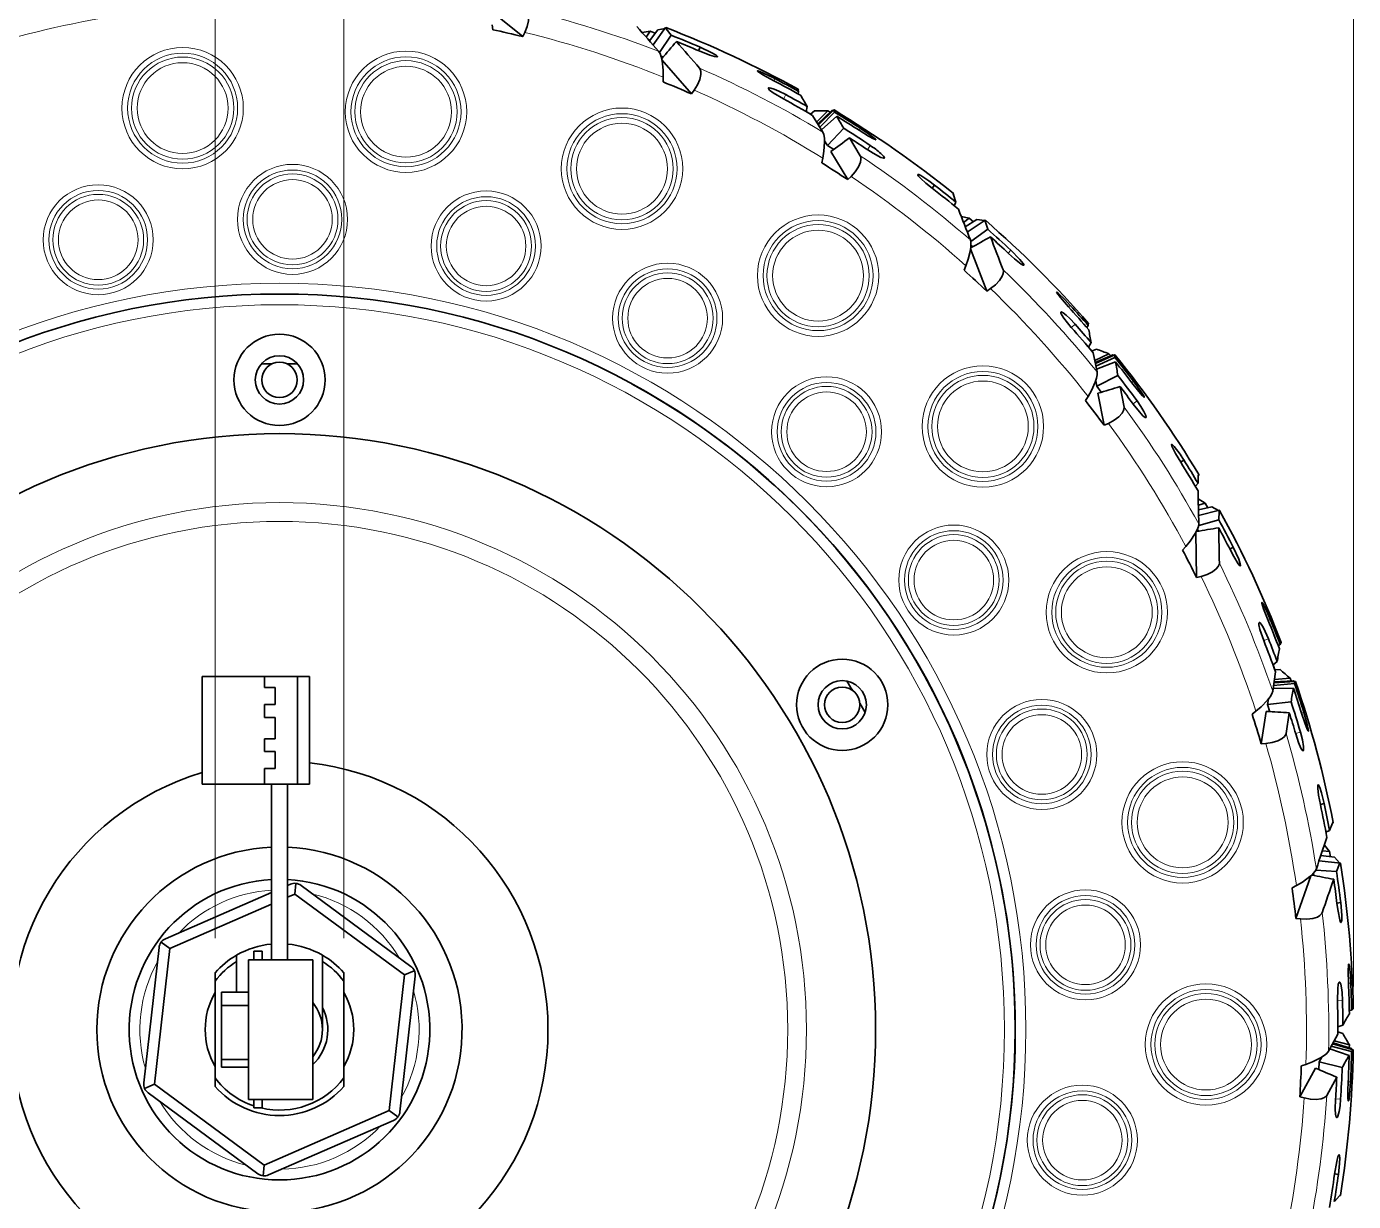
# Model space of a CAD drawing. Extents: x 2 to 295, y 3 to 209.
# Drawn here: x 53.9 to 115.7, y 108.1 to 162.8 of the extents above; entities that cross this region are included whole.
import ezdxf

# ---------------------------------------------------------------- set-up
doc = ezdxf.new("R2010")
doc.units = 0

msp = doc.modelspace()

# ---------------------------------------------------------------- linework, layer by layer
at = {"color": 7, "lineweight": 13}
for p, q in [((115.659, 118.067), (115.659, 187.537)), ((62.659, 120.317), (62.659, 173.224)), ((68.659, 120.317), (68.659, 173.224))]:
    msp.add_line(p, q, dxfattribs=at)
at = {"color": 7, "lineweight": 35, "ltscale": 0.038008}
for p, q in [((76.986, 162.303), (75.804, 163.26)), ((92.116, 155.641), (91.334, 156.945)), ((104.056, 144.206), (103.766, 145.698)), ((111.364, 129.376), (111.602, 130.878)), ((113.16, 112.942), (113.897, 114.271))]:
    msp.add_line(p, q, dxfattribs=at)
at = {"color": 7, "lineweight": 35, "ltscale": 0.005589}
for p, q in [((75.585, 162.624), (75.553, 162.845)), ((113.233, 114.377), (113.445, 114.447))]:
    msp.add_line(p, q, dxfattribs=at)
at = {"color": 7, "lineweight": 35, "ltscale": 0.005358}
for p, q in [((77.078, 162.497), (76.986, 162.303)), ((84.967, 159.809), (84.843, 159.634)), ((92.269, 155.792), (92.116, 155.641)), ((104.251, 144.295), (104.056, 144.206)), ((108.566, 137.164), (108.359, 137.111)), ((111.578, 129.393), (111.364, 129.376)), ((113.194, 121.217), (112.981, 121.238)), ((113.366, 112.885), (113.16, 112.942))]:
    msp.add_line(p, q, dxfattribs=at)
at = {"color": 7, "lineweight": 35, "ltscale": 0.00942}
for p, q in [((82.541, 162.491), (82.913, 162.55)), ((97.401, 153.918), (97.771, 153.846)), ((108.432, 140.779), (108.755, 140.585)), ((114.305, 124.659), (114.542, 124.367))]:
    msp.add_line(p, q, dxfattribs=at)
at = {"color": 7, "lineweight": 35, "ltscale": 0.008278}
for p, q in [((82.732, 162.273), (82.913, 162.55)), ((97.506, 153.647), (97.771, 153.846)), ((108.439, 140.489), (108.755, 140.585)), ((114.211, 124.385), (114.542, 124.367))]:
    msp.add_line(p, q, dxfattribs=at)
at = {"color": 7, "lineweight": 35, "ltscale": 0.015893}
for p, q in [((83.266, 162.611), (82.878, 162.107)), ((98.123, 153.782), (97.586, 153.441)), ((109.064, 140.404), (108.443, 140.267)), ((114.77, 124.091), (114.14, 124.175))]:
    msp.add_line(p, q, dxfattribs=at)
at = {"color": 7, "lineweight": 35, "ltscale": 0.006356}
for p, q in [((82.913, 162.55), (83.151, 162.461)), ((97.771, 153.846), (97.964, 153.681)), ((114.542, 124.367), (114.584, 124.116))]:
    msp.add_line(p, q, dxfattribs=at)
at = {"color": 7, "lineweight": 35, "ltscale": 0.024953}
for p, q in [((83.638, 162.718), (83.051, 161.911)), ((91.466, 158.887), (90.747, 158.195)), ((98.51, 153.756), (97.681, 153.199)), ((104.555, 147.479), (103.643, 147.074)), ((109.419, 140.247), (108.45, 140.007)), ((112.953, 132.281), (111.957, 132.213)), ((115.05, 123.822), (114.057, 123.928)), ((115.646, 115.128), (114.687, 115.405))]:
    msp.add_line(p, q, dxfattribs=at)
at = {"color": 7, "lineweight": 35, "ltscale": 0.008937}
for p, q in [((83.266, 162.611), (83.615, 162.686)), ((98.123, 153.782), (98.477, 153.734)), ((109.064, 140.404), (109.381, 140.238)), ((114.77, 124.091), (115.011, 123.826))]:
    msp.add_line(p, q, dxfattribs=at)
at = {"color": 7, "lineweight": 35, "ltscale": 1.6789e-05}
msp.add_line((83.651, 162.718), (83.65, 162.718), dxfattribs=at)
at = {"color": 7, "lineweight": 35, "ltscale": 0.024247}
for p, q in [((83.35, 161.561), (83.896, 162.362)), ((97.843, 152.767), (98.63, 153.333)), ((108.454, 139.546), (109.388, 139.809)), ((113.903, 123.493), (114.871, 123.421))]:
    msp.add_line(p, q, dxfattribs=at)
at = {"color": 7, "lineweight": 35, "ltscale": 0.002702}
for p, q in [((83.521, 161.355), (83.42, 161.394)), ((97.933, 152.514), (97.852, 152.586)), ((108.452, 139.278), (108.4, 139.373)), ((113.81, 123.243), (113.794, 123.35))]:
    msp.add_line(p, q, dxfattribs=at)
at = {"color": 7, "lineweight": 35, "ltscale": 0.004472}
for p, q in [((85.17, 161.646), (85.24, 161.811)), ((99.582, 152.224), (99.705, 152.355)), ((109.903, 138.441), (110.063, 138.522))]:
    msp.add_line(p, q, dxfattribs=at)
at = {"color": 7, "lineweight": 35, "ltscale": 0.05269}
for p, q in [((84.843, 159.634), (83.463, 161.227)), ((98.586, 150.446), (97.835, 152.415)), ((108.359, 137.111), (108.326, 139.218)), ((112.981, 121.238), (113.671, 123.229))]:
    msp.add_line(p, q, dxfattribs=at)
at = {"color": 7, "lineweight": 35, "ltscale": 0.005588}
for p, q in [((83.519, 160.193), (83.526, 160.417)), ((90.91, 156.422), (90.956, 156.641)), ((97.534, 151.424), (97.617, 151.631)), ((103.189, 145.352), (103.307, 145.542)), ((107.704, 138.39), (107.853, 138.557)), ((110.942, 130.75), (111.117, 130.888)), ((112.803, 122.664), (113.001, 122.769))]:
    msp.add_line(p, q, dxfattribs=at)
at = {"color": 7, "lineweight": 13, "ltscale": 0.002726}
for p, q in [((88.724, 160.344), (88.673, 160.247)), ((92.641, 157.942), (92.7, 158.034)), ((102.476, 149.785), (102.396, 149.712)), ((105.336, 146.189), (105.423, 146.254)), ((111.788, 135.16), (111.687, 135.118)), ((113.245, 130.802), (113.349, 130.834)), ((115.536, 118.231), (115.427, 118.227)), ((115.415, 113.638), (115.524, 113.633))]:
    msp.add_line(p, q, dxfattribs=at)
at = {"color": 7, "lineweight": 13, "ltscale": 0.005854}
for p, q in [((89.236, 159.601), (89.124, 159.395)), ((93.035, 157.037), (93.165, 157.231)), ((102.703, 148.912), (102.528, 148.757)), ((105.396, 145.203), (105.585, 145.341)), ((111.703, 134.262), (111.485, 134.176)), ((112.965, 129.855), (113.19, 129.921)), ((115.149, 117.417), (114.915, 117.41)), ((114.828, 112.844), (115.061, 112.829))]:
    msp.add_line(p, q, dxfattribs=at)
at = {"color": 7, "lineweight": 13, "ltscale": 0.000827037}
msp.add_line((89.8, 159.817), (89.808, 159.849), dxfattribs=at)
at = {"color": 7, "lineweight": 35, "ltscale": 0.002834}
for p, q in [((89.829, 159.75), (89.803, 159.64)), ((103.312, 148.85), (103.25, 148.755)), ((112.253, 133.995), (112.163, 133.927)), ((115.575, 116.978), (115.466, 116.945))]:
    msp.add_line(p, q, dxfattribs=at)
at = {"color": 7, "lineweight": 35, "ltscale": 0.000997644}
msp.add_line((89.806, 159.801), (89.816, 159.84), dxfattribs=at)
at = {"color": 7, "lineweight": 35, "ltscale": 1.70812e-05}
msp.add_line((89.808, 159.849), (89.808, 159.849), dxfattribs=at)
at = {"color": 7, "lineweight": 35, "ltscale": 0.006162}
for p, q in [((90.23, 159.048), (90.18, 158.806)), ((103.448, 148.052), (103.319, 147.843)), ((112.109, 133.199), (111.915, 133.046)), ((115.167, 116.279), (114.933, 116.202))]:
    msp.add_line(p, q, dxfattribs=at)
at = {"color": 7, "lineweight": 35, "ltscale": 0.005957}
for p, q in [((90.18, 158.807), (90.386, 158.688)), ((103.319, 147.843), (103.472, 147.661)), ((111.916, 133.047), (111.997, 132.823))]:
    msp.add_line(p, q, dxfattribs=at)
at = {"color": 7, "lineweight": 35, "ltscale": 0.006104}
for p, q in [((90.567, 158.851), (90.385, 158.688)), ((103.698, 147.751), (103.471, 147.661))]:
    msp.add_line(p, q, dxfattribs=at)
at = {"color": 7, "lineweight": 35, "ltscale": 0.018344}
for p, q in [((90.668, 158.324), (91.183, 158.847)), ((103.613, 147.222), (104.275, 147.538)), ((111.979, 132.363), (112.71, 132.432)), ((114.759, 115.537), (115.47, 115.353))]:
    msp.add_line(p, q, dxfattribs=at)
at = {"color": 7, "lineweight": 35, "ltscale": 0.02259}
for p, q in [((91.381, 158.854), (90.722, 158.237)), ((104.464, 147.477), (103.633, 147.122)), ((112.866, 132.31), (111.964, 132.261)), ((115.575, 115.185), (114.71, 115.447))]:
    msp.add_line(p, q, dxfattribs=at)
at = {"color": 7, "lineweight": 35, "ltscale": 0.024444}
for p, q in [((90.812, 158.09), (91.502, 158.782)), ((103.667, 146.953), (104.553, 147.368)), ((111.939, 132.091), (112.912, 132.178)), ((114.628, 115.296), (115.573, 115.045))]:
    msp.add_line(p, q, dxfattribs=at)
at = {"color": 7, "lineweight": 35, "ltscale": 0.003389}
for p, q in [((91.183, 158.847), (91.299, 158.777)), ((104.275, 147.538), (104.361, 147.432)), ((112.71, 132.432), (112.754, 132.304)), ((115.47, 115.353), (115.467, 115.218))]:
    msp.add_line(p, q, dxfattribs=at)
at = {"color": 7, "lineweight": 35, "ltscale": 0.001423}
for p, q in [((91.381, 158.854), (91.438, 158.86)), ((104.464, 147.477), (104.519, 147.463)), ((112.866, 132.31), (112.913, 132.278)), ((115.575, 115.185), (115.608, 115.139))]:
    msp.add_line(p, q, dxfattribs=at)
at = {"color": 7, "lineweight": 35, "ltscale": 1.65852e-05}
msp.add_line((91.478, 158.885), (91.478, 158.886), dxfattribs=at)
at = {"color": 7, "lineweight": 35, "ltscale": 0.022655}
for p, q in [((90.952, 157.859), (90.48, 158.633)), ((103.721, 146.688), (103.542, 147.576)), ((111.898, 131.824), (112.034, 132.72))]:
    msp.add_line(p, q, dxfattribs=at)
at = {"color": 7, "lineweight": 35, "ltscale": 0.023772}
for p, q in [((91.601, 158.594), (90.887, 157.966)), ((104.582, 147.157), (103.696, 146.811)), ((112.868, 131.97), (111.917, 131.948)), ((115.46, 114.865), (114.559, 115.169))]:
    msp.add_line(p, q, dxfattribs=at)
at = {"color": 7, "lineweight": 35, "ltscale": 0.027697}
for p, q in [((91.165, 157.227), (91.927, 158.032)), ((103.705, 146.022), (104.696, 146.517)), ((111.655, 131.203), (112.756, 131.33)), ((114.058, 114.559), (115.136, 114.301))]:
    msp.add_line(p, q, dxfattribs=at)
at = {"color": 7, "lineweight": 35, "ltscale": 0.024304}
for p, q in [((92.193, 157.587), (92.694, 156.754)), ((112.673, 130.818), (112.522, 129.857)), ((114.883, 113.848), (114.413, 112.998))]:
    msp.add_line(p, q, dxfattribs=at)
at = {"color": 7, "lineweight": 35, "ltscale": 0.006424}
msp.add_line((91.165, 157.227), (91.035, 157.449), dxfattribs=at)
at = {"color": 7, "lineweight": 35, "ltscale": 0.008767}
for p, q in [((91.463, 157.042), (91.165, 157.227)), ((103.921, 145.745), (103.705, 146.022)), ((111.764, 130.869), (111.655, 131.203)), ((114.046, 114.208), (114.058, 114.559))]:
    msp.add_line(p, q, dxfattribs=at)
at = {"color": 7, "lineweight": 35, "ltscale": 0.004467}
for p, q in [((96.151, 155.389), (96.042, 155.248)), ((114.293, 126.589), (114.118, 126.552)), ((114.959, 109.321), (114.782, 109.346))]:
    msp.add_line(p, q, dxfattribs=at)
at = {"color": 7, "lineweight": 13, "ltscale": 0.000826549}
msp.add_line((97.031, 154.96), (97.044, 154.99), dxfattribs=at)
at = {"color": 7, "lineweight": 35, "ltscale": 0.000995267}
msp.add_line((97.034, 154.944), (97.05, 154.98), dxfattribs=at)
at = {"color": 7, "lineweight": 35, "ltscale": 1.70982e-05}
msp.add_line((97.044, 154.991), (97.044, 154.99), dxfattribs=at)
at = {"color": 7, "lineweight": 35, "ltscale": 0.004674}
for p, q in [((97.145, 154.597), (97.073, 154.424)), ((108.424, 141.504), (108.298, 141.367)), ((114.545, 125.344), (114.379, 125.258))]:
    msp.add_line(p, q, dxfattribs=at)
at = {"color": 7, "lineweight": 35, "ltscale": 1.69024e-05}
msp.add_line((98.521, 153.751), (98.521, 153.752), dxfattribs=at)
at = {"color": 7, "lineweight": 35, "ltscale": 0.005359}
msp.add_line((98.763, 150.567), (98.586, 150.446), dxfattribs=at)
at = {"color": 7, "lineweight": 13, "ltscale": 0.000827264}
msp.add_line((103.308, 148.922), (103.326, 148.949), dxfattribs=at)
at = {"color": 7, "lineweight": 35, "ltscale": 0.000997499}
msp.add_line((103.308, 148.905), (103.33, 148.938), dxfattribs=at)
at = {"color": 7, "lineweight": 35, "ltscale": 1.7047e-05}
msp.add_line((103.326, 148.95), (103.326, 148.949), dxfattribs=at)
at = {"color": 7, "lineweight": 35, "ltscale": 1.63866e-05}
msp.add_line((104.566, 147.473), (104.565, 147.473), dxfattribs=at)
at = {"color": 7, "lineweight": 35, "ltscale": 0.006423}
for p, q in [((103.705, 146.022), (103.658, 146.274)), ((111.655, 131.203), (111.698, 131.456)), ((114.058, 114.559), (114.185, 114.782))]:
    msp.add_line(p, q, dxfattribs=at)
at = {"color": 7, "lineweight": 35, "ltscale": 0.024303}
msp.add_line((104.793, 146.008), (104.98, 145.054), dxfattribs=at)
at = {"color": 7, "lineweight": 35, "ltscale": 0.004468}
msp.add_line((107.761, 142.588), (107.61, 142.493), dxfattribs=at)
at = {"color": 7, "lineweight": 35, "ltscale": 0.000995234}
msp.add_line((108.438, 141.868), (108.466, 141.897), dxfattribs=at)
at = {"color": 7, "lineweight": 13, "ltscale": 0.000826214}
msp.add_line((108.441, 141.885), (108.464, 141.909), dxfattribs=at)
at = {"color": 7, "lineweight": 35, "ltscale": 1.72718e-05}
msp.add_line((108.463, 141.909), (108.464, 141.909), dxfattribs=at)
at = {"color": 7, "lineweight": 35, "ltscale": 0.006357}
msp.add_line((108.755, 140.585), (108.88, 140.364), dxfattribs=at)
at = {"color": 7, "lineweight": 35, "ltscale": 1.66552e-05}
msp.add_line((109.428, 140.239), (109.428, 140.24), dxfattribs=at)
at = {"color": 7, "lineweight": 35, "ltscale": 0.000997267}
msp.add_line((112.268, 134.048), (112.301, 134.071), dxfattribs=at)
at = {"color": 7, "lineweight": 13, "ltscale": 0.000827111}
msp.add_line((112.274, 134.064), (112.301, 134.083), dxfattribs=at)
at = {"color": 7, "lineweight": 35, "ltscale": 1.71449e-05}
msp.add_line((112.301, 134.084), (112.301, 134.083), dxfattribs=at)
at = {"color": 7, "lineweight": 35, "ltscale": 0.006103}
msp.add_line((112.241, 132.831), (111.997, 132.823), dxfattribs=at)
at = {"color": 7, "lineweight": 35, "ltscale": 0.125}
for p, q in [((62.059, 132.5), (62.059, 127.5)), ((66.504, 127.5), (66.504, 132.5)), ((67.059, 127.5), (67.059, 132.5))]:
    msp.add_line(p, q, dxfattribs=at)
at = {"color": 7, "lineweight": 35, "ltscale": 0.072429}
for p, q in [((64.957, 132.5), (62.059, 132.5)), ((62.059, 127.5), (64.957, 127.5))]:
    msp.add_line(p, q, dxfattribs=at)
at = {"color": 7, "lineweight": 35, "ltscale": 0.03868}
for p, q in [((66.504, 132.5), (64.957, 132.5)), ((64.957, 127.5), (66.504, 127.5))]:
    msp.add_line(p, q, dxfattribs=at)
at = {"color": 7, "lineweight": 35, "ltscale": 0.0125}
for p, q in [((64.957, 132.5), (64.957, 132)), ((65.457, 132), (64.957, 132)), ((65.457, 131.2), (64.957, 131.2)), ((65.457, 130.6), (64.957, 130.6)), ((65.457, 129.6), (64.957, 129.6)), ((65.457, 129.017), (64.957, 129.017)), ((65.457, 128.217), (64.957, 128.217)), ((66.423, 122.875), (66.368, 122.378)), ((60.145, 120.133), (60.548, 119.836)), ((71.937, 118.81), (71.479, 118.61)), ((59.381, 113.325), (59.84, 113.525)), ((71.173, 112.002), (70.771, 112.298)), ((64.895, 109.259), (64.951, 109.756))]:
    msp.add_line(p, q, dxfattribs=at)
at = {"color": 7, "lineweight": 35, "ltscale": 0.013891}
for p, q in [((67.059, 132.5), (66.504, 132.5)), ((66.504, 127.5), (67.059, 127.5))]:
    msp.add_line(p, q, dxfattribs=at)
at = {"color": 7, "lineweight": 35, "ltscale": 1.65895e-05}
msp.add_line((112.961, 132.272), (112.96, 132.272), dxfattribs=at)
at = {"color": 7, "lineweight": 35, "ltscale": 0.02}
for p, q in [((65.457, 131.2), (65.457, 132)), ((65.457, 128.217), (65.457, 129.017))]:
    msp.add_line(p, q, dxfattribs=at)
at = {"color": 7, "lineweight": 35, "ltscale": 0.015}
msp.add_line((64.957, 131.2), (64.957, 130.6), dxfattribs=at)
at = {"color": 7, "lineweight": 35, "ltscale": 0.025}
msp.add_line((65.457, 129.6), (65.457, 130.6), dxfattribs=at)
at = {"color": 7, "lineweight": 35, "ltscale": 0.014568}
msp.add_line((64.957, 129.6), (64.957, 129.017), dxfattribs=at)
at = {"color": 7, "lineweight": 35, "ltscale": 0.017932}
msp.add_line((64.957, 128.217), (64.957, 127.5), dxfattribs=at)
at = {"color": 7, "lineweight": 35, "ltscale": 0.204558}
for p, q in [((65.284, 127.5), (65.284, 119.317)), ((65.284, 127.5), (65.284, 119.317)), ((65.284, 127.5), (65.284, 119.317)), ((66.034, 127.5), (66.034, 119.317))]:
    msp.add_line(p, q, dxfattribs=at)
at = {"color": 7, "lineweight": 35, "ltscale": 0.000995227}
msp.add_line((114.683, 125.681), (114.718, 125.699), dxfattribs=at)
at = {"color": 7, "lineweight": 13, "ltscale": 0.000826242}
msp.add_line((114.691, 125.696), (114.721, 125.71), dxfattribs=at)
at = {"color": 7, "lineweight": 35, "ltscale": 1.72475e-05}
for p, q in [((114.721, 125.711), (114.721, 125.71)), ((115.06, 108.35), (115.06, 108.349))]:
    msp.add_line(p, q, dxfattribs=at)
at = {"color": 7, "lineweight": 35, "ltscale": 1.68074e-05}
msp.add_line((115.056, 123.812), (115.056, 123.812), dxfattribs=at)
at = {"color": 7, "lineweight": 35, "ltscale": 0.134682}
msp.add_line((60.348, 120.294), (65.284, 122.451), dxfattribs=at)
at = {"color": 7, "lineweight": 35, "ltscale": 0.003628}
msp.add_line((66.034, 122.779), (66.167, 122.837), dxfattribs=at)
at = {"color": 7, "lineweight": 35, "ltscale": 0.009089}
msp.add_line((66.034, 122.233), (66.368, 122.378), dxfattribs=at)
at = {"color": 7, "lineweight": 35, "ltscale": 0.158771}
for p, q in [((66.368, 122.378), (71.479, 118.61)), ((66.664, 122.781), (71.776, 119.012)), ((59.343, 113.581), (60.051, 119.892)), ((59.84, 113.525), (60.548, 119.836)), ((71.479, 118.61), (70.771, 112.298)), ((71.976, 118.554), (71.268, 112.243)), ((64.654, 109.354), (59.543, 113.122)), ((64.951, 109.756), (59.84, 113.525)), ((70.771, 112.298), (64.951, 109.756)), ((70.971, 111.84), (65.151, 109.298))]:
    msp.add_line(p, q, dxfattribs=at)
at = {"color": 7, "lineweight": 35, "ltscale": 0.129222}
msp.add_line((60.548, 119.836), (65.284, 121.905), dxfattribs=at)
at = {"color": 7, "lineweight": 35, "ltscale": 0.004473}
msp.add_line((114.887, 121.96), (115.065, 121.981), dxfattribs=at)
at = {"color": 7, "lineweight": 35, "ltscale": 0.007299}
for p, q in [((63.659, 119.239), (63.659, 119.531)), ((67.659, 119.531), (67.659, 119.239))]:
    msp.add_line(p, q, dxfattribs=at)
at = {"color": 7, "lineweight": 35, "ltscale": 0.035554}
msp.add_line((63.659, 119.239), (63.659, 117.817), dxfattribs=at)
at = {"color": 7, "lineweight": 35, "ltscale": 0.075}
for p, q in [((67.209, 119.317), (64.209, 119.317)), ((64.209, 112.817), (67.209, 112.817))]:
    msp.add_line(p, q, dxfattribs=at)
at = {"color": 7, "lineweight": 35, "ltscale": 0.1625}
for p, q in [((64.209, 119.317), (64.209, 112.817)), ((67.209, 112.817), (67.209, 119.317))]:
    msp.add_line(p, q, dxfattribs=at)
at = {"color": 7, "lineweight": 35, "ltscale": 0.01}
for p, q in [((64.459, 119.317), (64.459, 119.717)), ((64.859, 119.717), (64.459, 119.717)), ((64.859, 119.317), (64.859, 119.717)), ((64.459, 112.817), (64.459, 112.417)), ((64.859, 112.817), (64.859, 112.417)), ((64.459, 112.417), (64.859, 112.417))]:
    msp.add_line(p, q, dxfattribs=at)
at = {"color": 7, "lineweight": 35, "ltscale": 0.053533}
msp.add_line((67.659, 119.239), (67.659, 117.098), dxfattribs=at)
at = {"color": 7, "lineweight": 35, "ltscale": 0.009894}
for p, q in [((62.659, 118.713), (62.659, 118.317)), ((68.659, 118.317), (68.659, 118.713)), ((62.659, 113.817), (62.659, 113.421)), ((68.659, 113.421), (68.659, 113.817))]:
    msp.add_line(p, q, dxfattribs=at)
at = {"color": 7, "lineweight": 35, "ltscale": 0.112498}
for p, q in [((62.659, 118.317), (62.659, 113.817)), ((68.659, 113.817), (68.659, 118.317))]:
    msp.add_line(p, q, dxfattribs=at)
at = {"color": 7, "lineweight": 35, "ltscale": 0.03125}
for p, q in [((64.209, 117.817), (62.959, 117.817)), ((64.209, 117.182), (62.959, 117.182)), ((64.209, 114.682), (62.959, 114.682)), ((64.209, 114.317), (62.959, 114.317))]:
    msp.add_line(p, q, dxfattribs=at)
at = {"color": 7, "lineweight": 35, "ltscale": 0.015886}
msp.add_line((62.959, 117.182), (62.959, 117.817), dxfattribs=at)
at = {"color": 7, "lineweight": 35, "ltscale": 0.0625}
msp.add_line((62.959, 114.682), (62.959, 117.182), dxfattribs=at)
at = {"color": 7, "lineweight": 35, "ltscale": 0.025772}
msp.add_line((67.659, 117.098), (67.659, 116.067), dxfattribs=at)
at = {"color": 7, "lineweight": 35, "ltscale": 0.000997467}
msp.add_line((115.607, 117.022), (115.646, 117.033), dxfattribs=at)
at = {"color": 7, "lineweight": 13, "ltscale": 0.000827223}
msp.add_line((115.618, 117.035), (115.65, 117.044), dxfattribs=at)
at = {"color": 7, "lineweight": 35, "ltscale": 1.71704e-05}
msp.add_line((115.65, 117.045), (115.65, 117.044), dxfattribs=at)
at = {"color": 7, "lineweight": 35, "ltscale": 0.003368}
msp.add_line((114.934, 116.202), (114.934, 116.067), dxfattribs=at)
at = {"color": 7, "lineweight": 35, "ltscale": 0.022654}
msp.add_line((114.499, 115.059), (114.933, 115.854), dxfattribs=at)
at = {"color": 7, "lineweight": 35, "ltscale": 0.005319}
msp.add_line((114.933, 115.854), (114.933, 116.067), dxfattribs=at)
at = {"color": 7, "lineweight": 35, "ltscale": 0.006102}
msp.add_line((115.165, 115.888), (114.933, 115.964), dxfattribs=at)
at = {"color": 7, "lineweight": 35, "ltscale": 0.002586}
msp.add_line((114.934, 116.067), (114.934, 115.964), dxfattribs=at)
at = {"color": 7, "lineweight": 35, "ltscale": 1.67858e-05}
msp.add_line((115.65, 115.117), (115.65, 115.117), dxfattribs=at)
at = {"color": 7, "lineweight": 35, "ltscale": 0.009114}
msp.add_line((62.959, 114.317), (62.959, 114.682), dxfattribs=at)
at = {"color": 7, "lineweight": 35, "ltscale": 0.000995247}
msp.add_line((115.014, 108.335), (115.054, 108.339), dxfattribs=at)
at = {"color": 7, "lineweight": 13, "ltscale": 0.000826276}
msp.add_line((115.027, 108.345), (115.06, 108.349), dxfattribs=at)
at = {"color": 7, "lineweight": 35}
for points in [[(77.078, 162.497), (77.187, 162.771), (77.25, 163.037), (77.261, 163.268), (77.237, 163.403), (77.188, 163.505), (77.148, 163.547)], [(83.638, 162.718), (83.637, 162.716), (83.638, 162.709), (83.659, 162.668), (83.896, 162.362)], [(83.311, 161.616), (83.377, 161.508), (83.432, 161.353), (83.475, 161.166), (83.523, 160.743), (83.526, 160.417)], [(86.049, 161.361), (86.045, 161.358), (86.027, 161.354), (85.915, 161.372), (85.691, 161.441), (85.196, 161.635)], [(85.24, 161.811), (85.792, 161.549), (85.986, 161.433), (86.036, 161.392), (86.049, 161.375), (86.051, 161.369), (86.051, 161.365), (86.049, 161.361)], [(84.967, 159.809), (85.122, 160.06), (85.23, 160.311), (85.281, 160.536), (85.281, 160.673), (85.25, 160.782), (85.219, 160.83)], [(87.908, 160.704), (87.909, 160.705), (87.91, 160.706), (87.913, 160.707), (87.923, 160.707), (88.024, 160.676), (88.393, 160.51), (88.724, 160.344)], [(88.669, 160.249), (88.166, 160.525), (87.93, 160.677), (87.91, 160.698), (87.908, 160.702), (87.908, 160.704)], [(88.418, 159.903), (88.424, 159.913), (88.434, 159.918), (88.458, 159.92), (88.536, 159.908), (88.696, 159.855), (88.902, 159.768), (89.236, 159.601)], [(89.118, 159.398), (88.647, 159.683), (88.48, 159.814), (88.434, 159.862), (88.418, 159.892), (88.418, 159.903)], [(89.829, 159.75), (89.796, 159.829), (89.794, 159.843), (89.794, 159.848)], [(91.466, 158.888), (91.465, 158.887), (91.464, 158.884), (91.464, 158.881), (91.465, 158.871), (91.502, 158.782)], [(90.952, 157.859), (90.999, 157.741), (91.026, 157.579), (91.036, 157.387), (91.009, 156.962), (90.956, 156.641)], [(93.417, 157.503), (93.416, 157.503), (93.413, 157.502), (93.4, 157.504), (93.313, 157.541), (93.086, 157.667), (92.645, 157.939)], [(92.7, 158.034), (93.088, 157.774), (93.329, 157.594), (93.407, 157.525), (93.416, 157.512), (93.418, 157.507), (93.418, 157.505), (93.417, 157.503)], [(93.818, 156.645), (93.811, 156.641), (93.788, 156.639), (93.661, 156.677), (93.297, 156.869), (93.048, 157.028)], [(92.269, 155.791), (92.465, 156.012), (92.616, 156.24), (92.705, 156.453), (92.729, 156.588), (92.717, 156.701), (92.695, 156.754)], [(93.654, 156.862), (93.778, 156.739), (93.811, 156.693), (93.823, 156.666), (93.824, 156.656), (93.818, 156.645)], [(96.051, 155.24), (95.754, 155.481), (95.518, 155.692), (95.395, 155.825), (95.372, 155.864), (95.37, 155.873), (95.371, 155.877)], [(95.371, 155.877), (95.375, 155.881), (95.379, 155.883), (95.392, 155.883), (95.422, 155.874), (95.515, 155.829), (95.892, 155.582), (96.151, 155.389)], [(97.145, 154.597), (97.036, 154.933), (97.028, 154.98), (97.029, 154.989), (97.03, 154.992)], [(97.03, 154.992), (97.032, 154.994), (97.033, 154.995), (97.036, 154.995), (97.038, 154.994), (97.044, 154.991)], [(98.51, 153.756), (98.508, 153.754), (98.506, 153.747), (98.512, 153.701), (98.63, 153.333)], [(97.825, 152.832), (97.85, 152.708), (97.849, 152.544), (97.826, 152.353), (97.726, 151.939), (97.617, 151.631)], [(100.311, 151.656), (100.305, 151.654), (100.288, 151.657), (100.19, 151.711), (99.872, 151.962), (99.603, 152.205)], [(99.705, 152.355), (100.134, 151.92), (100.276, 151.745), (100.309, 151.689), (100.316, 151.669), (100.316, 151.662), (100.314, 151.658), (100.311, 151.656)], [(98.763, 150.567), (98.994, 150.75), (99.182, 150.949), (99.307, 151.143), (99.354, 151.272), (99.362, 151.385), (99.349, 151.441)], [(101.833, 150.402), (101.834, 150.403), (101.836, 150.404), (101.839, 150.404), (101.848, 150.4), (101.932, 150.336), (102.222, 150.055), (102.476, 149.785)], [(102.393, 149.715), (102.014, 150.147), (101.845, 150.37), (101.833, 150.396), (101.833, 150.401), (101.833, 150.402)], [(102.524, 148.762), (102.179, 149.19), (102.066, 149.37), (102.04, 149.431), (102.035, 149.465), (102.038, 149.475)], [(102.038, 149.475), (102.047, 149.482), (102.059, 149.484), (102.082, 149.478), (102.151, 149.44), (102.283, 149.336), (102.448, 149.183), (102.703, 148.912)], [(103.312, 148.85), (103.308, 148.935), (103.311, 148.949), (103.312, 148.953)], [(103.312, 148.953), (103.315, 148.955), (103.316, 148.955), (103.319, 148.955), (103.321, 148.954), (103.326, 148.95)], [(104.555, 147.479), (104.554, 147.478), (104.552, 147.476), (104.551, 147.473), (104.549, 147.464), (104.553, 147.367)], [(103.721, 146.688), (103.724, 146.561), (103.694, 146.4), (103.638, 146.216), (103.467, 145.826), (103.307, 145.542)], [(105.915, 145.511), (105.914, 145.511), (105.911, 145.511), (105.9, 145.517), (105.831, 145.581), (105.66, 145.777), (105.339, 146.184)], [(105.423, 146.254), (105.767, 145.778), (105.883, 145.594), (105.911, 145.539), (105.917, 145.521), (105.917, 145.515), (105.917, 145.513), (105.915, 145.511)], [(105.998, 144.567), (105.99, 144.566), (105.968, 144.572), (105.861, 144.652), (105.694, 144.826), (105.405, 145.19)], [(105.585, 145.341), (105.763, 145.085), (105.904, 144.853), (105.996, 144.66), (106.011, 144.601), (106.009, 144.58), (106.006, 144.573), (105.998, 144.567)], [(104.251, 144.295), (104.511, 144.435), (104.73, 144.598), (104.887, 144.768), (104.956, 144.886), (104.983, 144.996), (104.98, 145.054)], [(107.616, 142.483), (107.376, 142.888), (107.247, 143.138), (107.209, 143.229), (107.191, 143.299), (107.193, 143.311), (107.195, 143.314)], [(107.195, 143.314), (107.2, 143.317), (107.205, 143.317), (107.217, 143.312), (107.242, 143.294), (107.314, 143.219), (107.584, 142.859), (107.761, 142.588)], [(108.424, 141.504), (108.437, 141.857), (108.446, 141.904), (108.449, 141.912), (108.451, 141.915)], [(108.451, 141.915), (108.454, 141.917), (108.455, 141.917), (108.458, 141.916), (108.459, 141.915), (108.463, 141.909)], [(109.419, 140.247), (109.417, 140.246), (109.413, 140.241), (109.403, 140.195), (109.388, 139.809)], [(108.46, 139.614), (108.441, 139.488), (108.384, 139.334), (108.296, 139.163), (108.061, 138.808), (107.853, 138.557)], [(110.393, 137.658), (110.387, 137.658), (110.372, 137.667), (110.298, 137.751), (110.086, 138.096), (109.916, 138.417)], [(110.063, 138.522), (110.317, 137.967), (110.391, 137.753), (110.403, 137.69), (110.402, 137.669), (110.4, 137.662), (110.397, 137.659), (110.393, 137.658)], [(108.566, 137.164), (108.846, 137.257), (109.091, 137.38), (109.275, 137.52), (109.363, 137.625), (109.409, 137.728), (109.416, 137.785)], [(111.686, 135.122), (111.478, 135.656), (111.395, 135.925), (111.392, 135.953), (111.394, 135.958), (111.395, 135.959)], [(111.395, 135.959), (111.396, 135.96), (111.398, 135.96), (111.401, 135.959), (111.408, 135.953), (111.465, 135.864), (111.642, 135.5), (111.788, 135.16)], [(111.483, 134.181), (111.305, 134.703), (111.26, 134.91), (111.257, 134.976), (111.264, 135.01), (111.27, 135.018)], [(111.27, 135.018), (111.281, 135.022), (111.292, 135.019), (111.313, 135.005), (111.364, 134.946), (111.453, 134.804), (111.555, 134.604), (111.703, 134.262)], [(112.253, 133.995), (112.279, 134.076), (112.286, 134.088), (112.289, 134.091)], [(112.289, 134.091), (112.292, 134.093), (112.293, 134.093), (112.296, 134.091), (112.298, 134.09), (112.301, 134.084)], [(112.953, 132.281), (112.952, 132.281), (112.949, 132.28), (112.947, 132.278), (112.942, 132.269), (112.912, 132.177)], [(111.898, 131.824), (111.858, 131.704), (111.775, 131.562), (111.659, 131.408), (111.365, 131.1), (111.118, 130.888)], [(113.558, 129.967), (113.557, 129.967), (113.554, 129.968), (113.545, 129.978), (113.503, 130.062), (113.409, 130.304), (113.247, 130.797)], [(113.349, 130.834), (113.509, 130.268), (113.556, 130.056), (113.563, 129.995), (113.563, 129.976), (113.561, 129.97), (113.56, 129.968), (113.558, 129.967)], [(111.578, 129.393), (111.87, 129.436), (112.132, 129.514), (112.337, 129.62), (112.442, 129.708), (112.506, 129.802), (112.522, 129.857)], [(113.313, 129.051), (113.305, 129.053), (113.286, 129.066), (113.214, 129.176), (113.102, 129.437), (112.969, 129.84)], [(113.19, 129.921), (113.283, 129.556), (113.336, 129.255), (113.341, 129.101), (113.33, 129.062), (113.323, 129.055), (113.313, 129.051)], [(114.121, 126.54), (114.038, 126.977), (113.995, 127.315), (113.996, 127.435), (114.001, 127.456), (114.005, 127.462), (114.009, 127.465)], [(114.009, 127.465), (114.015, 127.466), (114.019, 127.464), (114.029, 127.456), (114.046, 127.43), (114.089, 127.335), (114.17, 127.084), (114.293, 126.589)], [(114.545, 125.344), (114.677, 125.671), (114.702, 125.713), (114.708, 125.719), (114.711, 125.72)], [(114.711, 125.72), (114.714, 125.721), (114.715, 125.721), (114.717, 125.719), (114.719, 125.717), (114.721, 125.711)], [(113.932, 123.555), (113.871, 123.444), (113.765, 123.319), (113.624, 123.188), (113.281, 122.935), (113.001, 122.769)], [(115.05, 123.823), (115.047, 123.822), (115.042, 123.818), (115.017, 123.779), (114.871, 123.421)], [(115.08, 121.056), (115.075, 121.058), (115.063, 121.071), (115.022, 121.177), (114.941, 121.574), (114.891, 121.932)], [(115.065, 121.981), (115.114, 121.372), (115.111, 121.146), (115.1, 121.082), (115.092, 121.063), (115.087, 121.058), (115.084, 121.056), (115.08, 121.056)], [(113.194, 121.217), (113.489, 121.208), (113.761, 121.24), (113.982, 121.309), (114.1, 121.377), (114.179, 121.459), (114.205, 121.51)], [(115.427, 118.231), (115.414, 118.805), (115.428, 119.085), (115.436, 119.113), (115.439, 119.116), (115.44, 119.117)], [(115.44, 119.117), (115.442, 119.118), (115.443, 119.117), (115.446, 119.115), (115.45, 119.107), (115.473, 119.005), (115.515, 118.601), (115.536, 118.231)], [(114.915, 117.417), (114.926, 117.966), (114.955, 118.176), (114.974, 118.24), (114.992, 118.269), (115.001, 118.275)], [(115.001, 118.275), (115.013, 118.275), (115.022, 118.269), (115.036, 118.25), (115.064, 118.177), (115.099, 118.012), (115.127, 117.789), (115.149, 117.417)], [(115.575, 116.977), (115.627, 117.045), (115.638, 117.054), (115.642, 117.056)], [(115.642, 117.056), (115.645, 117.056), (115.646, 117.056), (115.648, 117.054), (115.649, 117.052), (115.65, 117.045)], [(114.499, 115.059), (114.42, 114.96), (114.293, 114.855), (114.132, 114.751), (113.75, 114.561), (113.445, 114.447)], [(115.646, 115.128), (115.645, 115.128), (115.643, 115.128), (115.639, 115.127), (115.632, 115.121), (115.573, 115.044)], [(115.423, 112.747), (115.422, 112.747), (115.42, 112.749), (115.415, 112.761), (115.404, 112.856), (115.401, 113.238), (115.415, 113.633)], [(115.524, 113.633), (115.481, 113.046), (115.452, 112.831), (115.438, 112.771), (115.431, 112.753), (115.428, 112.748), (115.426, 112.747), (115.423, 112.747)], [(113.366, 112.885), (113.655, 112.825), (113.928, 112.809), (114.158, 112.838), (114.286, 112.885), (114.378, 112.951), (114.413, 112.997)], [(114.88, 111.97), (114.873, 111.974), (114.86, 111.993), (114.829, 112.122), (114.814, 112.363), (114.827, 112.829)], [(115.061, 112.829), (115.033, 112.519), (114.992, 112.25), (114.939, 112.043), (114.912, 111.988), (114.897, 111.973), (114.89, 111.97), (114.88, 111.97)], [(114.78, 109.334), (114.881, 109.92), (114.939, 110.143), (114.965, 110.209), (114.977, 110.23), (114.983, 110.237), (114.989, 110.24), (114.991, 110.241)], [(114.991, 110.241), (114.997, 110.24), (115.001, 110.237), (115.007, 110.226), (115.014, 110.196), (115.022, 110.093), (115.013, 109.828), (114.959, 109.321)], [(114.77, 108.065), (115.006, 108.327), (115.043, 108.357), (115.051, 108.361), (115.054, 108.362)], [(115.054, 108.362), (115.057, 108.361), (115.058, 108.361), (115.06, 108.358), (115.061, 108.356), (115.06, 108.35)]]:
    msp.add_lwpolyline(points, dxfattribs=at)
at = {"color": 7, "lineweight": 13}
for centre, radius in [((61.15, 158.971), 2.825), ((61.15, 158.971), 2.561), ((61.15, 158.971), 2.379), ((71.549, 158.803), 2.825), ((71.549, 158.803), 2.561), ((61.15, 158.971), 2.115), ((71.549, 158.803), 2.379), ((71.549, 158.803), 2.115), ((81.605, 156.152), 2.825), ((81.605, 156.152), 2.561), ((81.605, 156.152), 2.379), ((81.605, 156.152), 2.115), ((66.266, 153.793), 2.561), ((66.266, 153.793), 2.297), ((66.266, 153.793), 2.115), ((57.22, 152.842), 2.561), ((57.22, 152.842), 2.297), ((66.266, 153.793), 1.852), ((75.277, 152.552), 2.561), ((57.22, 152.842), 2.115), ((57.22, 152.842), 1.852), ((75.277, 152.552), 2.297), ((75.277, 152.552), 2.115), ((75.277, 152.552), 1.852), ((90.734, 151.171), 2.825), ((90.734, 151.171), 2.561), ((90.734, 151.171), 2.379), ((90.734, 151.171), 2.115), ((83.729, 149.19), 2.561), ((83.729, 149.19), 2.297), ((65.659, 116.067), 34.75), ((83.729, 149.19), 2.115), ((83.729, 149.19), 1.852), ((65.659, 116.067), 33.75), ((91.13, 143.903), 2.561), ((98.407, 144.15), 2.825), ((98.407, 144.15), 2.561), ((98.407, 144.15), 2.379), ((91.13, 143.903), 2.297), ((91.13, 143.903), 2.115), ((98.407, 144.15), 2.115), ((91.13, 143.903), 1.852), ((65.659, 116.067), 24.536), ((65.659, 116.067), 23.662), ((97.052, 136.999), 2.561), ((97.052, 136.999), 2.297), ((97.052, 136.999), 2.115), ((97.052, 136.999), 1.852), ((104.176, 135.497), 2.825), ((104.176, 135.497), 2.561), ((104.176, 135.497), 2.379), ((104.176, 135.497), 2.115), ((101.149, 128.878), 2.561), ((101.149, 128.878), 2.297), ((101.149, 128.878), 2.115), ((101.149, 128.878), 1.852), ((107.707, 125.715), 2.825), ((107.707, 125.715), 2.561), ((107.707, 125.715), 2.379), ((107.707, 125.715), 2.115), ((103.183, 120.012), 2.561), ((103.183, 120.012), 2.297), ((103.183, 120.012), 2.115), ((103.183, 120.012), 1.852), ((108.794, 115.372), 2.825), ((108.794, 115.372), 2.561), ((108.794, 115.372), 2.379), ((108.794, 115.372), 2.115), ((103.037, 110.918), 2.561), ((103.037, 110.918), 2.297), ((103.037, 110.918), 2.115), ((103.037, 110.918), 1.852)]:
    msp.add_circle(centre, radius, dxfattribs=at)
at = {"color": 7, "lineweight": 35}
for centre, radius in [((65.659, 116.067), 34.25), ((65.659, 146.317), 2.125), ((65.659, 146.317), 1.125), ((65.659, 146.317), 0.825), ((65.659, 116.067), 27.75), ((91.857, 131.192), 2.125), ((91.857, 131.192), 1.125), ((91.857, 131.192), 0.825)]:
    msp.add_circle(centre, radius, dxfattribs=at)
at = {"color": 7, "lineweight": 13}
for radius, start, end in [(47.813, 98.05777, 106.1835), (48.85, 68.81713, 76.39724), (47.813, 68.05778, 76.1835), (48.85, 58.81714, 66.39723), (47.813, 58.05778, 66.18349), (48.85, 48.81713, 56.39724), (47.813, 48.05778, 56.1835), (48.85, 38.81713, 46.39724), (47.813, 38.05778, 46.1835), (48.85, 28.81713, 36.39723), (47.813, 28.05778, 36.1835), (48.85, 18.81713, 26.39723), (47.813, 18.05778, 26.1835), (48.85, 8.81713, 16.39724), (47.813, 8.05778, 16.1835), (6.5, 93.30702, 136.21754), (6.5, 30.97781, 76.21754), (47.813, 358.05778, 6.1835), (48.85, 358.81713, 6.39724), (6.5, 150.97781, 196.21754), (6.5, 330.97781, 16.21754), (6.5, 210.97781, 256.21754), (47.813, 348.05778, 356.1835), (48.85, 348.81713, 356.39723), (6.5, 270.97781, 316.21754)]:
    msp.add_arc((65.659, 116.067), radius, start, end, dxfattribs=at)
at = {"color": 7, "lineweight": 35}
for centre, radius, start, end in [((65.659, 116.067), 47.603, 76.23559, 77.96544), ((180.889, 248.334), 130.542, 220.95373, 221.62769), ((83.644, 162.71), 0.0106, 55.11295, 122.86437), ((65.659, 116.067), 50, 61.12068, 68.9105), ((251.317, 17.047), 221.315, 139.05831, 139.331), ((65.39, 115.365), 50.51, 66.85861, 68.50657), ((214.133, 273.897), 171.473, 220.70329, 221.25281), ((65.305, 115.143), 50.569, 66.83699, 68.13113), ((65.659, 116.067), 47.603, 66.2356, 67.96544), ((65.659, 116.067), 49.815, 60.85234, 62.4899), ((65.659, 116.067), 49.924, 61.04467, 62.48442), ((65.659, 116.067), 49.274, 59.75258, 61.56926), ((65.659, 116.067), 49.508, 60.2454, 61.56179), ((89.805, 159.838), 0.0106, 7.12218, 74.85702), ((107.758, 169.65), 20.486, 209.46415, 211.16771), ((91, 179.499), 20.653, 268.7992, 270.50672), ((91.47, 158.878), 0.0106, 45.15685, 112.82755), ((65.659, 116.067), 50, 51.12068, 58.9105), ((65.659, 116.067), 49.924, 57.20479, 58.82609), ((65.659, 116.067), 49.815, 57.19863, 58.61657), ((112.25, 170.197), 23.686, 209.33213, 210.90366), ((194.491, 19.833), 171.584, 126.59813, 126.95632), ((65.659, 116.067), 49.508, 56.24949, 57.95601), ((65.659, 116.067), 49.274, 56.23154, 57.41902), ((90.528, 153.217), 4.802, 49.3842, 56.69683), ((65.659, 116.067), 47.603, 56.23559, 57.96544), ((65.011, 115.321), 50.567, 50.36338, 52.13215), ((65.167, 115.501), 50.507, 50.71898, 52.16028), ((97.039, 154.98), 0.0106, 356.99182, 64.89895), ((218.909, 200.831), 130.25, 200.94864, 201.6241), ((98.512, 153.746), 0.0106, 35.11295, 102.86436), ((65.659, 116.067), 50, 41.12068, 48.9105), ((65.166, 115.5), 50.51, 46.85862, 48.50657), ((206.254, -40.48), 221.315, 119.05831, 119.331), ((258.846, 213.464), 171.131, 200.69862, 201.24925), ((65.01, 115.32), 50.569, 46.83699, 48.13113), ((65.659, 116.067), 47.603, 46.23559, 47.96544), ((65.659, 116.067), 49.815, 40.85234, 42.4899), ((65.659, 116.067), 49.924, 41.04467, 42.48443), ((65.659, 116.067), 49.508, 40.2454, 41.56179), ((103.32, 148.94), 0.0106, 347.12218, 54.85702), ((65.659, 116.067), 49.274, 39.75258, 41.56926), ((123.546, 152.02), 20.486, 189.46415, 191.1677), ((111.167, 167.007), 20.653, 248.7992, 250.50672), ((65.659, 116.067), 31, 90.64306, 91.56894), ((65.659, 116.067), 31, 88.43105, 89.35694), ((65.659, 116.067), 49.924, 37.20479, 38.82609), ((104.556, 147.468), 0.0106, 25.15685, 92.82754), ((65.659, 116.067), 50, 31.12068, 38.9105), ((65.659, 116.067), 49.815, 37.19863, 38.61657), ((127.954, 150.998), 23.686, 189.33212, 190.90367), ((65.659, 116.067), 49.508, 36.24949, 37.95601), ((65.659, 116.067), 34.25, 241.35211, 61.35211), ((153.807, -18.427), 171.584, 106.59813, 106.95632), ((65.659, 116.067), 49.274, 36.23154, 37.41903), ((65.659, 116.067), 47.603, 36.23559, 37.96544), ((64.795, 115.588), 50.567, 30.36338, 32.13215), ((65.004, 115.704), 50.507, 30.71898, 32.16028), ((108.456, 141.901), 0.0106, 336.99181, 44.89895), ((238.95, 143.322), 130.542, 180.95374, 181.6277), ((109.417, 140.237), 0.0106, 15.11295, 82.86436), ((65.659, 116.067), 50, 21.12068, 28.9105), ((65.002, 115.703), 50.51, 26.85861, 28.50657), ((144.232, -79.126), 221.315, 99.05831, 99.331), ((280.848, 141.535), 171.473, 180.70329, 181.25282), ((64.793, 115.587), 50.569, 26.83699, 28.13113), ((65.659, 116.067), 47.603, 26.23559, 27.96544), ((65.659, 116.067), 49.815, 20.85234, 22.4899), ((65.659, 116.067), 49.924, 21.04467, 22.48442), ((65.659, 116.067), 49.274, 19.75258, 21.56926), ((65.659, 116.067), 49.508, 20.2454, 21.56179), ((112.292, 134.077), 0.0106, 327.12218, 34.85702), ((132.352, 130.053), 20.486, 169.46414, 171.1677), ((125.845, 148.37), 20.653, 228.7992, 230.50672), ((65.659, 116.067), 31, 30.64306, 31.56895), ((112.95, 132.271), 0.0106, 5.15685, 72.82755), ((65.659, 116.067), 50, 11.12068, 18.9105), ((136.144, 127.585), 23.686, 169.33212, 170.90367), ((65.659, 116.067), 49.815, 17.19863, 18.61657), ((65.659, 116.067), 49.924, 17.20479, 18.82609), ((65.659, 116.067), 31, 28.43105, 29.35694), ((65.659, 116.067), 49.508, 16.24948, 17.95601), ((65.659, 116.067), 47.603, 16.23559, 17.96544), ((102.492, -40.464), 171.584, 86.59813, 86.95632), ((65.659, 116.067), 49.274, 16.23154, 17.41902), ((65.659, 116.067), 12.5, 106.738, 360), ((65.659, 116.067), 12.5, 0, 83.56913), ((64.683, 115.913), 50.567, 10.36338, 12.13215), ((64.919, 115.95), 50.507, 10.71898, 12.16028), ((114.711, 125.706), 0.0106, 316.99182, 24.89895), ((237.821, 82.409), 130.542, 160.95374, 161.6277), ((65.659, 116.067), 8.5, 180.00001, 87.47112), ((65.659, 116.067), 8.5, 92.52827, 180.00001), ((115.045, 123.813), 0.0106, 355.11295, 62.86436), ((65.659, 116.067), 50, 1.12068, 8.9105), ((65.659, 116.067), 7, 93.07056, 86.92879), ((72.734, -94.227), 221.315, 79.05831, 79.331), ((276.254, 66.499), 171.131, 160.69861, 161.24924), ((64.681, 115.912), 50.569, 6.83699, 8.13113), ((64.917, 115.95), 50.51, 6.85861, 8.50656), ((66.368, 122.378), 0.5, 53.59767, 113.59768), ((65.659, 116.067), 47.603, 6.23559, 7.96544), ((60.548, 119.836), 0.5, 113.59768, 173.59767), ((65.659, 116.067), 4, 95.38073, 120.00015), ((65.659, 116.067), 4, 59.99985, 84.61593), ((65.659, 116.067), 4, 120.00015, 138.59067), ((65.659, 116.067), 3.75, 122.23102, 143.13047), ((65.659, 116.067), 4, 41.40933, 59.99985), ((65.659, 116.067), 3.75, 36.86953, 57.76887), ((71.479, 118.61), 0.5, 353.59768, 53.59767), ((65.659, 116.067), 49.815, 0.85234, 2.4899), ((65.659, 116.067), 49.924, 1.04467, 2.48442), ((65.659, 116.067), 3.459, 150.15366, 209.84634), ((65.659, 116.067), 3.459, 330.15415, 29.84585), ((65.659, 116.067), 49.274, 360, 1.56926), ((65.659, 116.067), 49.508, 0.2454, 1.56179), ((65.659, 116.067), 2.25, 313.54359, 27.2669), ((65.659, 116.067), 2, 359.99897, 39.18193), ((133.113, 106.4), 20.486, 149.46414, 151.1677), ((115.639, 117.042), 0.0106, 307.12217, 14.85702), ((65.659, 116.067), 2, 320.80682, 359.99779), ((133.263, 125.837), 20.653, 208.7992, 210.50672), ((65.659, 116.067), 50, 351.12068, 358.9105), ((65.659, 116.067), 49.924, 357.20479, 358.82609), ((115.64, 115.12), 0.0106, 345.15685, 52.82754), ((65.659, 116.067), 47.603, 356.23559, 357.96544), ((65.659, 116.067), 49.508, 356.24949, 357.95601), ((135.833, 102.783), 23.686, 149.33213, 150.90366), ((65.659, 116.067), 49.815, 357.19863, 358.61657), ((65.659, 116.067), 3.75, 216.86953, 251.33758), ((65.659, 116.067), 3.75, 256.74196, 323.13047), ((46.734, -43.621), 171.584, 66.59813, 66.95632), ((65.659, 116.067), 49.274, 356.23154, 357.41902), ((59.84, 113.525), 0.5, 173.59767, 233.59768), ((65.659, 116.067), 4, 221.40933, 318.59067), ((70.771, 112.298), 0.5, 293.59767, 353.59768), ((64.951, 109.756), 0.5, 233.59768, 293.59767), ((64.689, 116.256), 50.567, 350.36338, 352.13215), ((64.923, 116.21), 50.507, 350.71898, 352.16028), ((115.049, 108.348), 0.0106, 296.99182, 4.89895)]:
    msp.add_arc(centre, radius, start, end, dxfattribs=at)
msp.add_ellipse((93.535, 154.306), major_axis=(3.739, -5.545), ratio=0.025159, start_param=3.092535, end_param=3.164319, dxfattribs=at)

doc.saveas('drawing.dxf')
